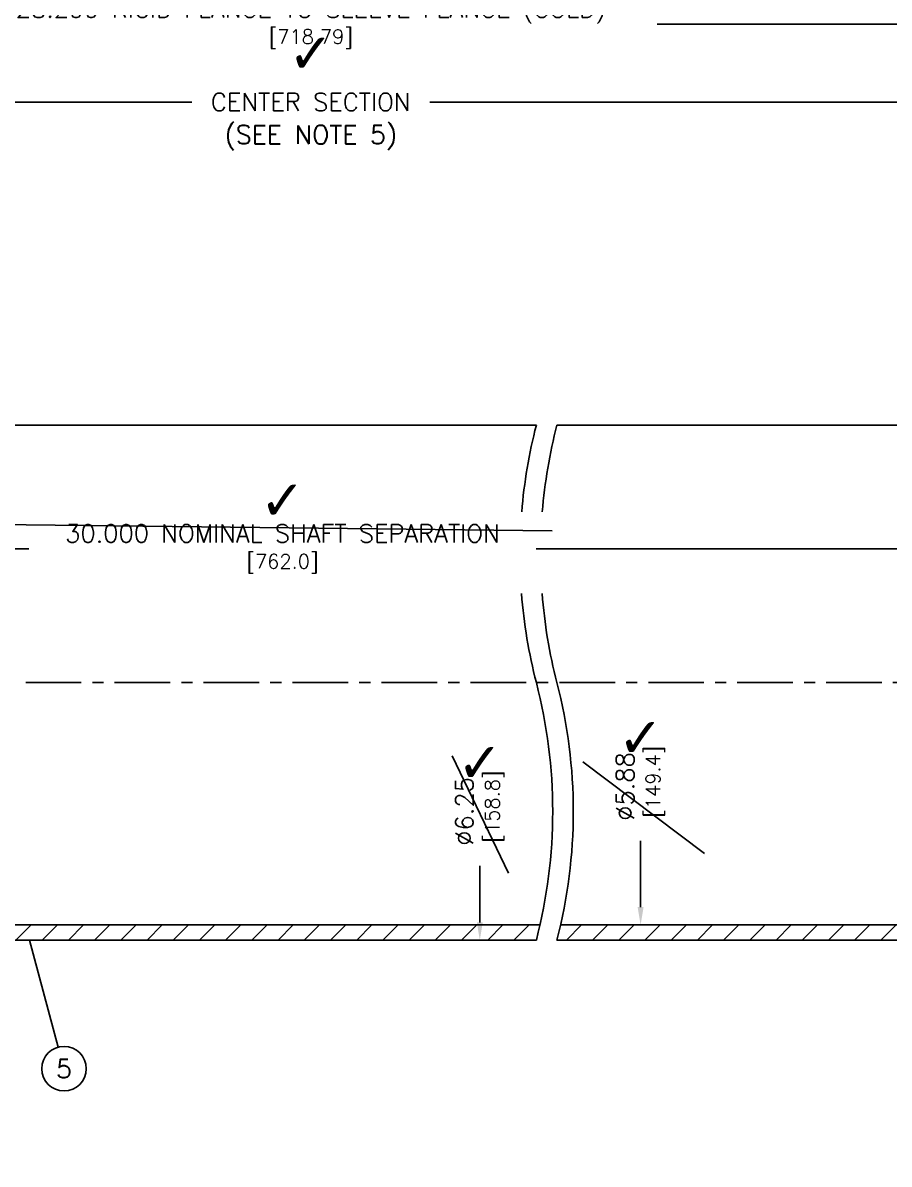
# Model space of a CAD drawing. Header units: inches. Extents: x 0 to 61.2, y 0 to 39.6.
# Drawn here: x 27.29 to 37.8, y 12.06 to 25.91 of the extents above; entities that cross this region are included whole.
import ezdxf
from ezdxf.enums import TextEntityAlignment as Align

# ---------------------------------------------------------------- set-up
doc = ezdxf.new("R2010")
doc.units = ezdxf.units.IN
doc.header["$LTSCALE"] = 0.54
doc.header["$MEASUREMENT"] = 0
doc.linetypes.add('CENTER', pattern=[2, 1.25, -0.25, 0.25, -0.25])
for name, color, linetype in [('CENTER', 4, 'CENTER'), ('DIM', 1, 'Continuous'), ('DIM_QC_PASS', 3, 'Continuous'), ('OBJ', 2, 'Continuous'), ('TEXT', 2, 'Continuous'), ('XHATCH', 3, 'Continuous')]:
    doc.layers.add(name, color=color, linetype=linetype)
doc.styles.add('ROMANS', font='romans')
doc.styles.get("Standard").update_dxf_attribs({"font": 'romans.shx'})
doc.dimstyles.new('Standard$0', dxfattribs={"dimtxt": 0.156, "dimasz": 0.156, "dimexe": 0.0625, "dimexo": 0.0625, "dimgap": 0.09, "dimtad": 0, "dimdec": 3, "dimzin": 4, "dimdsep": 46, "dimtxsty": 'ROMANS', "dimcen": 0, "dimclrd": 1, "dimclre": 1, "dimclrt": 2, "dimazin": 1, "dimtfac": 0.8, "dimtdec": 3, "dimtofl": 0, "dimtmove": 0, "dimatfit": 3, "dimfxl": 1, "dimtolj": 1, "dimtzin": 4, "dimlwd": -1, "dimlwe": -1, "dimarcsym": 0})

# ---------------------------------------------------------------- blocks, each defined once
blk = doc.blocks.new('*D18')
at = {"layer": 'Defpoints', "color": 0, "transparency": 16777216}
for p in [(32.834, 21.026), (32.834, 21.026), (32.834, 14.776)]:
    blk.add_point(p, dxfattribs=at)
at = {"layer": 'DIM', "color": 1, "transparency": 16777216}
blk.add_line((32.834, 14.992), (32.834, 15.68), dxfattribs=at)
blk.add_solid([(32.798, 14.992), (32.87, 14.992), (32.834, 14.776)], dxfattribs=at)
at = {"layer": 'DIM', "color": 2, "transparency": 16777216, "insert": (32.834, 16.339), "char_height": 0.216, "attachment_point": 5, "rotation": 90, "style": 'ROMANS'}
blk.add_mtext('\\A1;%%c6.25\\P\\H0.8x; [158.8]', dxfattribs=at)
blk = doc.blocks.new('*D19')
at = {"layer": 'Defpoints', "color": 0, "transparency": 16777216}
for p in [(34.786, 20.841), (34.786, 20.841), (34.786, 14.961)]:
    blk.add_point(p, dxfattribs=at)
at = {"layer": 'DIM', "color": 1, "transparency": 16777216}
blk.add_line((34.786, 15.177), (34.786, 15.982), dxfattribs=at)
blk.add_solid([(34.75, 15.177), (34.822, 15.177), (34.786, 14.961)], dxfattribs=at)
at = {"layer": 'DIM', "color": 2, "transparency": 16777216, "insert": (34.786, 16.641), "char_height": 0.216, "attachment_point": 5, "rotation": 90, "style": 'ROMANS'}
blk.add_mtext('\\A1;%%c5.88\\P\\H0.8x; [149.4]', dxfattribs=at)
blk = doc.blocks.new('*D31')
at = {"layer": 'Defpoints', "color": 0, "transparency": 16777216}
for p in [(42.064, 24.947), (19.5, 24.041), (42.064, 22.151)]:
    blk.add_point(p, dxfattribs=at)
at = {"layer": 'DIM', "color": 1, "transparency": 16777216}
for p, q in [((19.5, 24.149), (19.5, 25.055)), ((19.716, 24.947), (29.337, 24.947)), ((41.848, 24.947), (32.227, 24.947)), ((42.064, 22.259), (42.064, 25.055))]:
    blk.add_line(p, q, dxfattribs=at)
for points in [[(19.716, 24.983), (19.716, 24.911), (19.5, 24.947)], [(41.848, 24.983), (41.848, 24.911), (42.064, 24.947)]]:
    blk.add_solid(points, dxfattribs=at)
at = {"layer": 'DIM', "color": 2, "transparency": 16777216, "insert": (30.782, 24.947), "char_height": 0.216, "attachment_point": 5, "style": 'ROMANS'}
blk.add_mtext('\\A1;CENTER SECTION', dxfattribs=at)
blk = doc.blocks.new('*D32')
at = {"layer": 'Defpoints', "color": 0, "transparency": 16777216}
for p in [(42.099, 25.892), (19.465, 24.041), (42.099, 22.151)]:
    blk.add_point(p, dxfattribs=at)
at = {"layer": 'DIM', "color": 1, "transparency": 16777216}
for p, q in [((19.465, 24.149), (19.465, 26)), ((42.099, 22.259), (42.099, 26)), ((19.681, 25.892), (26.575, 25.892)), ((41.883, 25.892), (34.989, 25.892))]:
    blk.add_line(p, q, dxfattribs=at)
for points in [[(19.681, 25.928), (19.681, 25.856), (19.465, 25.892)], [(41.883, 25.928), (41.883, 25.856), (42.099, 25.892)]]:
    blk.add_solid(points, dxfattribs=at)
at = {"layer": 'DIM', "color": 2, "transparency": 16777216, "insert": (30.782, 25.892), "char_height": 0.216, "attachment_point": 5, "style": 'ROMANS'}
blk.add_mtext('\\A1;28.299 RIGID FLANGE TO SLEEVE FLANGE (COLD) \\P\\H0.8x;[718.79]', dxfattribs=at)
blk = doc.blocks.new('*D33')
at = {"layer": 'Defpoints', "color": 0, "transparency": 16777216}
for p in [(47.825, 26.837), (18.27, 22.686), (47.825, 20.901)]:
    blk.add_point(p, dxfattribs=at)
at = {"layer": 'DIM', "color": 1, "transparency": 16777216}
for p, q in [((18.27, 25.384), (18.27, 26.945)), ((47.825, 21.009), (47.825, 26.945)), ((18.486, 26.837), (30.8, 26.837)), ((47.609, 26.837), (35.295, 26.837)), ((18.27, 22.794), (18.27, 24.463))]:
    blk.add_line(p, q, dxfattribs=at)
for points in [[(18.486, 26.873), (18.486, 26.801), (18.27, 26.837)], [(47.609, 26.873), (47.609, 26.801), (47.825, 26.837)]]:
    blk.add_solid(points, dxfattribs=at)
at = {"layer": 'DIM', "color": 2, "transparency": 16777216, "insert": (33.048, 26.837), "char_height": 0.216, "attachment_point": 5, "style": 'ROMANS'}
blk.add_mtext('\\A1;(35.220 COLD-INSTALLED) \\P\\H0.8x;[894.6]', dxfattribs=at)
blk = doc.blocks.new('*D36')
at = {"layer": 'Defpoints', "color": 0, "transparency": 16777216}
for p in [(18.27, 19.524), (42.605, 19.524), (42.605, 19.524)]:
    blk.add_point(p, dxfattribs=at)
at = {"layer": 'DIM', "color": 1, "transparency": 16777216}
for p, q in [((18.486, 19.524), (27.357, 19.524)), ((42.389, 19.524), (33.518, 19.524))]:
    blk.add_line(p, q, dxfattribs=at)
for points in [[(18.486, 19.56), (18.486, 19.488), (18.27, 19.524)], [(42.389, 19.56), (42.389, 19.488), (42.605, 19.524)]]:
    blk.add_solid(points, dxfattribs=at)
at = {"layer": 'DIM', "color": 2, "transparency": 16777216, "insert": (30.438, 19.524), "char_height": 0.216, "attachment_point": 5, "style": 'ROMANS'}
blk.add_mtext('\\A1;30.000 NOMINAL SHAFT SEPARATION\\P\\H0.8x;[762.0]', dxfattribs=at)
blk = doc.blocks.new('*D69')
at = {"layer": 'Defpoints', "color": 0, "transparency": 16777216}
for p in [(33.507, 12.597), (28.864, 7.974), (33.507, 7.974)]:
    blk.add_point(p, dxfattribs=at)
at = {"layer": 'DIM', "color": 1, "transparency": 16777216}
for p, q in [((28.864, 8.19), (28.864, 9.109)), ((33.399, 7.974), (28.756, 7.974))]:
    blk.add_line(p, q, dxfattribs=at)
blk.add_solid([(28.828, 8.19), (28.9, 8.19), (28.864, 7.974)], dxfattribs=at)
at = {"layer": 'DIM', "color": 2, "transparency": 16777216, "char_height": 0.216, "attachment_point": 5, "rotation": 90, "style": 'ROMANS'}
for s, insert in [('\\A1;\\H0.8x; {\\o\\l\\H0.36288;[}117.42{\\H0.1512;\\S+0.10^ -0.00;}{\\o\\l\\H0.36288;]}', (29.248, 10.286)), ('\\A1;%%c4.623{\\H0.1512;\\S+.004^ -.000;}', (28.58, 10.286))]:
    blk.add_mtext(s, dxfattribs=dict(at, insert=insert))

msp = doc.modelspace()

# ---------------------------------------------------------------- hatches: boundary and pattern name
at = {"layer": 'XHATCH'}
h = msp.add_hatch(dxfattribs=at)
h.set_pattern_fill('ANSI31', color=256, scale=1.8)
h.set_pattern_definition([(45, (3.04536, 0.8014), (-0.159099, 0.159099), [])])
h.paths.add_polyline_path([(22.46536, 13.19041), (21.96536, 13.19041), (21.96536, 13.40791), (21.09036, 13.40791), (21.09036, 12.99641), (22.06536, 12.99641, -0.41421356), (22.12536, 12.93641), (22.12536, 12.66641), (22.46536, 12.66641)])
h.paths.add_polyline_path([(22.58536, 14.77641), (33.52036, 14.77641, 0.00761408), (33.56513, 14.96141), (21.09036, 14.96141), (21.09036, 14.28291), (21.96536, 14.28291), (21.96536, 14.50041), (22.46536, 14.50041), (22.46536, 14.65641, -0.41421356)])
h.paths.add_polyline_path([(42.06436, 13.90141), (41.71636, 13.90141), (41.65936, 13.84441), (41.65936, 13.65141), (42.06436, 13.65141)])
h.paths.add_polyline_path([(42.18936, 14.96141), (33.81513, 14.96141, -0.00761408), (33.77036, 14.77641), (41.53936, 14.77641, -0.41421356), (41.65936, 14.65641), (41.65936, 14.33341), (41.71636, 14.27641), (42.06436, 14.27641), (42.06436, 14.72966), (42.09936, 14.72966), (42.09936, 14.72991), (42.18936, 14.72991)])

# ---------------------------------------------------------------- linework, layer by layer
at = {"layer": 'CENTER'}
msp.add_line((15.44041, 17.90141), (41.60066, 17.90141), dxfattribs=at)
at = {"layer": 'DIM'}
msp.add_line((27.36786, 14.77641), (27.71594, 13.47734), dxfattribs=at)
msp.add_circle((27.78582, 13.21654), 0.27, dxfattribs=at)
at = {"layer": 'OBJ'}
for p, q in [((22.58536, 21.02641), (33.52036, 21.02641)), ((33.77036, 21.02641), (39.9811, 21.02641)), ((21.09036, 14.96141), (33.56513, 14.96141)), ((33.81513, 14.96141), (42.18936, 14.96141)), ((22.58536, 14.77641), (33.52036, 14.77641)), ((33.77036, 14.77641), (41.53936, 14.77641))]:
    msp.add_line(p, q, dxfattribs=at)
for centre, start, end in [((39.57189, 19.46391), 165.522488, 175.32038), ((39.82189, 19.46391), 165.522488, 175.32038), ((39.57189, 19.46391), 184.405573, 194.477512), ((39.82189, 19.46391), 184.405573, 194.477512), ((27.46882, 16.33891), 345.522488, 14.477512), ((27.71882, 16.33891), 345.522488, 14.477512)]:
    msp.add_arc(centre, 6.25, start, end, dxfattribs=at)
at = {"layer": 'XHATCH'}
for p, q in [((26.92909, 19.82188), (33.71384, 19.74333)), ((33.18253, 15.58817), (32.49983, 17.01122)), ((35.56367, 15.8295), (34.08419, 16.93891))]:
    msp.add_line(p, q, dxfattribs=at)

# ---------------------------------------------------------------- texts
at = {"layer": 'DIM_QC_PASS', "color": 3, "char_height": 0.5, "width": 9.2, "attachment_point": 8}
for insert in [(30.78236, 25.29703), (30.43786, 19.87381), (34.78557, 16.99141), (32.83419, 16.68891)]:
    msp.add_mtext('{\\fArial|b1|i0;✓}', dxfattribs=dict(at, insert=insert))
at = {"layer": 'TEXT', "style": 'ROMANS'}
for s, p in [('(SEE NOTE 5)', (30.78236, 24.55103)), ('5', (27.78582, 13.21654))]:
    msp.add_text(s, height=0.225, dxfattribs=at).set_placement(p, align=Align.MIDDLE_CENTER)

# ---------------------------------------------------------------- dimensions: what is measured, and where the dimension line sits
at = {"layer": 'DIM'}
for base, p1, p2, text, picture, middle in [((47.82536, 26.83703), (18.27036, 22.68641), (47.82536, 20.90141), '(35.220 COLD-INSTALLED) \\P\\H0.8x;[894.6]', '*D33', (33.04786, 26.83703)), ((42.09936, 25.89203), (19.46536, 24.04141), (42.09936, 22.15141), '28.299 RIGID FLANGE TO SLEEVE FLANGE (COLD) \\P\\H0.8x;[718.79]', '*D32', (30.78236, 25.89203)), ((42.06436, 24.94703), (19.50036, 24.04141), (42.06436, 22.15141), 'CENTER SECTION', '*D31', (30.78236, 24.94703))]:
    dim = msp.add_linear_dim(base=base, p1=p1, p2=p2, text=text, dimstyle='Standard$0', override={"dimscale": 1.8, "dimtxt": 0.12, "dimasz": 0.12, "dimexe": 0.06, "dimexo": 0.06, "dimgap": 0.06, "dimpost": '<>\\X\\H0.8x;', "dimcen": 0.06, "dimadec": 3, "dimtp": 0.035, "dimtm": 0.035, "dimtfac": 0.7}, dxfattribs=at)
    dim.commit()
    dim.dimension.update_dxf_attribs({"geometry": picture, "text_midpoint": middle})
for base, p1, p2, picture, middle in [((32.83419, 21.02641), (32.83419, 14.77641), (32.83419, 21.02641), '*D18', (32.83419, 16.33891)), ((34.78557, 20.84141), (34.78557, 14.96141), (34.78557, 20.84141), '*D19', (34.78557, 16.64141))]:
    dim = msp.add_linear_dim(base=base, p1=p1, p2=p2, angle=90, dimstyle='Standard$0', override={"dimscale": 1.8, "dimtxt": 0.12, "dimasz": 0.12, "dimexe": 0.06, "dimexo": 0.06, "dimgap": 0.06, "dimdec": 2, "dimpost": '%%c<>\\X\\H0.8x;', "dimcen": 0.06, "dimse2": 1, "dimsd2": 1, "dimtp": 0.001, "dimtfac": 0.7, "dimtdec": 2}, dxfattribs=at)
    dim.commit()
    dim.dimension.update_dxf_attribs({"geometry": picture, "text_midpoint": middle, "dimtype": 160})
dim = msp.add_linear_dim(base=(42.60536, 19.52381), p1=(18.27036, 19.52381), p2=(42.60536, 19.52381), text='30.000 NOMINAL SHAFT SEPARATION\\P\\H0.8x;[762.0]', dimstyle='Standard$0', override={"dimscale": 1.8, "dimtxt": 0.12, "dimasz": 0.12, "dimexe": 0.06, "dimexo": 0.06, "dimgap": 0.06, "dimpost": '<> NOMINAL SHAFT SEPARATION\\X\\H0.8x;', "dimcen": 0.06, "dimadec": 3, "dimtp": 0.035, "dimtm": 0.035, "dimtfac": 0.7}, dxfattribs=at)
dim.commit()
dim.dimension.update_dxf_attribs({"geometry": '*D36', "text_midpoint": (30.43786, 19.52381), "dimtype": 160})
dim = msp.add_linear_dim(base=(28.86396, 7.97413), p1=(33.50693, 12.59713), p2=(33.50693, 7.97413), angle=90, text='<>[]', dimstyle='Standard$0', override={"dimscale": 1.8, "dimtxt": 0.12, "dimasz": 0.12, "dimexe": 0.06, "dimexo": 0.06, "dimgap": 0.06, "dimpost": '%%c<>\\X\\H0.8x;', "dimcen": 0.06, "dimse1": 1, "dimsd1": 1, "dimadec": 3, "dimtol": 1, "dimtp": 0.004, "dimtfac": 0.7}, dxfattribs=at)
dim.commit()
dim.dimension.update_dxf_attribs({"geometry": '*D69', "text_midpoint": (28.86396, 10.28563), "dimtype": 160})

doc.saveas('drawing.dxf')
